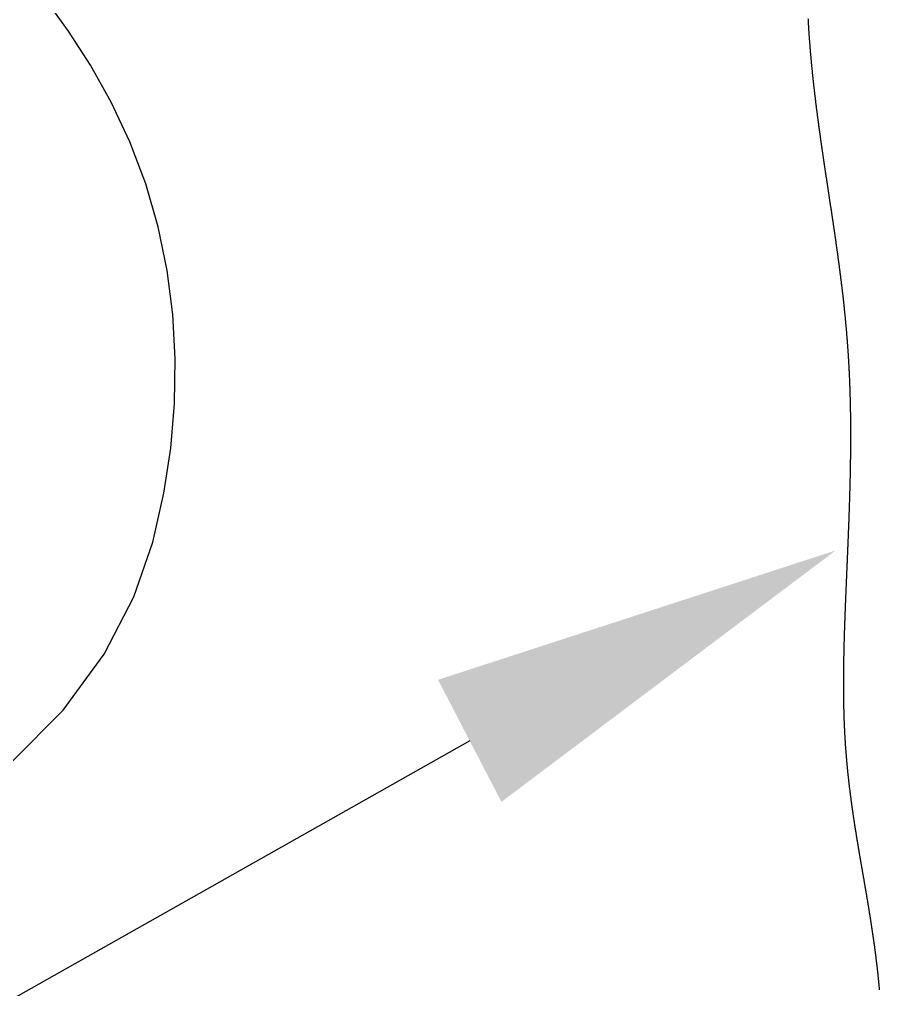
# Model space of a CAD drawing. Header units: millimetres. Extents: x -8855 to 105318, y -17958 to 67465.
# Drawn here: x 61506.6 to 61882, y 46804.7 to 47227.9 of the extents above; entities that cross this region are included whole.
import ezdxf

# ---------------------------------------------------------------- set-up
doc = ezdxf.new("R2010")
doc.units = ezdxf.units.MM
doc.header["$LTSCALE"] = 25
doc.layers.add('DIM', color=5, linetype='Continuous')
doc.layers.add('REN', color=3, linetype='Continuous')

msp = doc.modelspace()

# ---------------------------------------------------------------- linework, layer by layer
msp.add_lwpolyline([(61881.96676, 46804.52908), (61881.94288, 46804.79418), (61881.91884, 46805.05901), (61881.89465, 46805.32358), (61881.87029, 46805.58788), (61881.84579, 46805.85192), (61881.82112, 46806.11569), (61881.79631, 46806.37921), (61881.77133, 46806.64246), (61881.74621, 46806.90544), (61881.72093, 46807.16817), (61881.6955, 46807.43064), (61881.66991, 46807.69285), (61881.64418, 46807.9548), (61881.61829, 46808.21649), (61881.59225, 46808.47792), (61881.56606, 46808.7391), (61881.53972, 46809.00002), (61881.51323, 46809.26068), (61881.48659, 46809.5211), (61881.45981, 46809.78125), (61881.43287, 46810.04116), (61881.40579, 46810.30081), (61881.37856, 46810.5602), (61881.35118, 46810.81935), (61881.32366, 46811.07825), (61881.29599, 46811.3369), (61881.26818, 46811.5953), (61881.24023, 46811.85346), (61881.21213, 46812.11136), (61881.18389, 46812.36903), (61881.15551, 46812.62645), (61881.12699, 46812.88363), (61881.09833, 46813.14057), (61881.06953, 46813.39726), (61881.04059, 46813.65372), (61881.01151, 46813.90995), (61880.9823, 46814.16593), (61880.95295, 46814.42168), (61880.92347, 46814.6772), (61880.89385, 46814.93249), (61880.8641, 46815.18754), (61880.83422, 46815.44237), (61880.8042, 46815.69697), (61880.77406, 46815.95133), (61880.74378, 46816.20548), (61880.71338, 46816.4594), (61880.68285, 46816.71309), (61880.65219, 46816.96657), (61880.6214, 46817.21982), (61880.59049, 46817.47285), (61880.55945, 46817.72566), (61880.52829, 46817.97826), (61880.497, 46818.23064), (61880.46559, 46818.48281), (61880.43406, 46818.73476), (61880.40241, 46818.9865), (61880.37064, 46819.23803), (61880.33875, 46819.48935), (61880.30674, 46819.74046), (61880.27462, 46819.99136), (61880.24237, 46820.24206), (61880.21001, 46820.49255), (61880.17754, 46820.74284), (61880.14495, 46820.99293), (61880.11225, 46821.24281), (61880.07943, 46821.4925), (61880.04651, 46821.74199), (61880.01347, 46821.99128), (61879.98032, 46822.24037), (61879.94706, 46822.48927), (61879.91369, 46822.73798), (61879.88022, 46822.98649), (61879.84664, 46823.23482), (61879.81295, 46823.48295), (61879.77916, 46823.73089), (61879.74526, 46823.97865), (61879.71126, 46824.22622), (61879.67715, 46824.47361), (61879.64295, 46824.72081), (61879.60864, 46824.96784), (61879.57423, 46825.21468), (61879.53972, 46825.46134), (61879.50512, 46825.70782), (61879.47041, 46825.95412), (61879.43561, 46826.20025), (61879.40071, 46826.4462), (61879.36572, 46826.69198), (61879.33063, 46826.93759), (61879.29545, 46827.18303), (61879.26017, 46827.4283), (61879.2248, 46827.6734), (61879.18934, 46827.91833), (61879.15379, 46828.16309), (61879.11815, 46828.40769), (61879.08243, 46828.65213), (61879.04661, 46828.89641), (61879.0107, 46829.14052), (61878.97471, 46829.38447), (61878.93864, 46829.62827), (61878.90248, 46829.87191), (61878.86623, 46830.11539), (61878.8299, 46830.35872), (61878.79349, 46830.60189), (61878.757, 46830.84492), (61878.72043, 46831.08779), (61878.68377, 46831.33051), (61878.64704, 46831.57308), (61878.61023, 46831.81551), (61878.57334, 46832.05779), (61878.53638, 46832.29992), (61878.49934, 46832.54191), (61878.46222, 46832.78376), (61878.42503, 46833.02547), (61878.38777, 46833.26704), (61878.35043, 46833.50847), (61878.31302, 46833.74976), (61878.27554, 46833.99091), (61878.238, 46834.23194), (61878.20038, 46834.47282), (61878.16269, 46834.71358), (61878.12494, 46834.95421), (61878.08712, 46835.1947), (61878.04923, 46835.43507), (61878.01128, 46835.67531), (61877.97326, 46835.91542), (61877.93518, 46836.15541), (61877.89704, 46836.39527), (61877.85883, 46836.63502), (61877.82057, 46836.87464), (61877.78224, 46837.11414), (61877.74385, 46837.35352), (61877.70541, 46837.59279), (61877.66691, 46837.83194), (61877.62835, 46838.07097), (61877.58973, 46838.3099), (61877.55106, 46838.54871), (61877.51234, 46838.7874), (61877.47356, 46839.02599), (61877.43472, 46839.26447), (61877.39584, 46839.50285), (61877.3569, 46839.74111), (61877.31792, 46839.97928), (61877.27888, 46840.21734), (61877.2398, 46840.45529), (61877.20067, 46840.69315), (61877.16149, 46840.9309), (61877.12226, 46841.16856), (61877.08299, 46841.40612), (61877.04368, 46841.64358), (61877.00432, 46841.88095), (61876.96491, 46842.11823), (61876.92547, 46842.35541), (61876.88598, 46842.59251), (61876.84645, 46842.82951), (61876.80689, 46843.06642), (61876.76728, 46843.30325), (61876.72764, 46843.53999), (61876.68796, 46843.77665), (61876.64824, 46844.01322), (61876.60848, 46844.24971), (61876.5687, 46844.48612), (61876.52887, 46844.72245), (61876.48902, 46844.9587), (61876.44913, 46845.19487), (61876.40921, 46845.43097), (61876.36926, 46845.66699), (61876.32928, 46845.90294), (61876.28927, 46846.13882), (61876.24923, 46846.37462), (61876.20917, 46846.61036), (61876.16907, 46846.84603), (61876.12896, 46847.08163), (61876.08881, 46847.31716), (61876.04865, 46847.55263), (61876.00846, 46847.78804), (61875.96824, 46848.02338), (61875.92801, 46848.25867), (61875.88775, 46848.49389), (61875.84748, 46848.72905), (61875.80718, 46848.96416), (61875.76687, 46849.19921), (61875.72654, 46849.43421), (61875.68619, 46849.66915), (61875.64582, 46849.90404), (61875.60544, 46850.13888), (61875.56505, 46850.37367), (61875.52464, 46850.60841), (61875.48422, 46850.84311), (61875.44379, 46851.07776), (61875.40335, 46851.31236), (61875.3629, 46851.54692), (61875.32243, 46851.78144), (61875.28196, 46852.01591), (61875.24148, 46852.25035), (61875.201, 46852.48475), (61875.1605, 46852.71911), (61875.12001, 46852.95343), (61875.0795, 46853.18772), (61875.039, 46853.42198), (61874.99849, 46853.65621), (61874.95798, 46853.8904), (61874.91747, 46854.12456), (61874.87695, 46854.3587), (61874.83644, 46854.5928), (61874.79593, 46854.82689), (61874.75542, 46855.06094), (61874.71492, 46855.29498), (61874.67441, 46855.52899), (61874.63392, 46855.76298), (61874.59342, 46855.99695), (61874.55294, 46856.2309), (61874.51246, 46856.46483), (61874.47199, 46856.69875), (61874.43152, 46856.93266), (61874.39107, 46857.16655), (61874.35063, 46857.40042), (61874.31019, 46857.63429), (61874.26977, 46857.86815), (61874.22936, 46858.102), (61874.18897, 46858.33584), (61874.14859, 46858.56967), (61874.10823, 46858.8035), (61874.06788, 46859.03733), (61874.02754, 46859.27115), (61873.98723, 46859.50498), (61873.94693, 46859.7388), (61873.90666, 46859.97263), (61873.8664, 46860.20645), (61873.82616, 46860.44029), (61873.78595, 46860.67412), (61873.74576, 46860.90797), (61873.70559, 46861.14182), (61873.66545, 46861.37568), (61873.62533, 46861.60955), (61873.58523, 46861.84343), (61873.54517, 46862.07733), (61873.50513, 46862.31123), (61873.46512, 46862.54516), (61873.42513, 46862.7791), (61873.38518, 46863.01306), (61873.34526, 46863.24703), (61873.30537, 46863.48103), (61873.26551, 46863.71505), (61873.22569, 46863.94909), (61873.1859, 46864.18316), (61873.14614, 46864.41725), (61873.10642, 46864.65136), (61873.06674, 46864.88551), (61873.02709, 46865.11968), (61872.98749, 46865.35389), (61872.94792, 46865.58812), (61872.90839, 46865.82239), (61872.8689, 46866.05669), (61872.82945, 46866.29103), (61872.79005, 46866.5254), (61872.75068, 46866.75981), (61872.71137, 46866.99426), (61872.67209, 46867.22875), (61872.63287, 46867.46329), (61872.59368, 46867.69786), (61872.55455, 46867.93248), (61872.51546, 46868.16714), (61872.47642, 46868.40185), (61872.43744, 46868.63661), (61872.3985, 46868.87142), (61872.35961, 46869.10628), (61872.32078, 46869.34118), (61872.28199, 46869.57615), (61872.24327, 46869.81116), (61872.20459, 46870.04623), (61872.16597, 46870.28136), (61872.12741, 46870.51654), (61872.08891, 46870.75179), (61872.05046, 46870.98709), (61872.01207, 46871.22246), (61871.97374, 46871.45788), (61871.93547, 46871.69338), (61871.89726, 46871.92893), (61871.85912, 46872.16456), (61871.82103, 46872.40025), (61871.78301, 46872.63601), (61871.74506, 46872.87184), (61871.70717, 46873.10774), (61871.66934, 46873.34371), (61871.63159, 46873.57976), (61871.5939, 46873.81589), (61871.55627, 46874.05209), (61871.51872, 46874.28836), (61871.48124, 46874.52472), (61871.44383, 46874.76116), (61871.40649, 46874.99768), (61871.36922, 46875.23428), (61871.33203, 46875.47096), (61871.29491, 46875.70773), (61871.25786, 46875.94459), (61871.22089, 46876.18153), (61871.184, 46876.41857), (61871.14719, 46876.65569), (61871.11045, 46876.89291), (61871.07379, 46877.13022), (61871.03722, 46877.36762), (61871.00072, 46877.60511), (61870.9643, 46877.84271), (61870.92797, 46878.0804), (61870.89172, 46878.31819), (61870.85556, 46878.55608), (61870.81948, 46878.79407), (61870.78348, 46879.03216), (61870.74757, 46879.27036), (61870.71175, 46879.50867), (61870.67602, 46879.74708), (61870.64037, 46879.98559), (61870.60482, 46880.22422), (61870.56935, 46880.46296), (61870.53398, 46880.70181), (61870.4987, 46880.94077), (61870.46351, 46881.17984), (61870.42842, 46881.41903), (61870.39342, 46881.65834), (61870.35852, 46881.89776), (61870.32371, 46882.13731), (61870.289, 46882.37697), (61870.25439, 46882.61675), (61870.21988, 46882.85666), (61870.18546, 46883.09669), (61870.15115, 46883.33685), (61870.11694, 46883.57713), (61870.08283, 46883.81754), (61870.04882, 46884.05808), (61870.01492, 46884.29875), (61869.98112, 46884.53955), (61869.94743, 46884.78049), (61869.91384, 46885.02156), (61869.88036, 46885.26276), (61869.84699, 46885.5041), (61869.81372, 46885.74558), (61869.78057, 46885.98719), (61869.74753, 46886.22895), (61869.71459, 46886.47085), (61869.68177, 46886.71289), (61869.64906, 46886.95507), (61869.61647, 46887.1974), (61869.58399, 46887.43988), (61869.55162, 46887.6825), (61869.51937, 46887.92527), (61869.48724, 46888.1682), (61869.45523, 46888.41127), (61869.42333, 46888.6545), (61869.39155, 46888.89788), (61869.3599, 46889.14142), (61869.32836, 46889.38511), (61869.29695, 46889.62896), (61869.26565, 46889.87297), (61869.23449, 46890.11714), (61869.20344, 46890.36147), (61869.17252, 46890.60596), (61869.14173, 46890.85062), (61869.11106, 46891.09544), (61869.08052, 46891.34043), (61869.05011, 46891.58559), (61869.01983, 46891.83091), (61868.98968, 46892.07641), (61868.95966, 46892.32208), (61868.92977, 46892.56792), (61868.90001, 46892.81393), (61868.87039, 46893.06012), (61868.8409, 46893.30649), (61868.81154, 46893.55303), (61868.78232, 46893.79975), (61868.75324, 46894.04665), (61868.72429, 46894.29374), (61868.69548, 46894.541), (61868.66682, 46894.78845), (61868.63829, 46895.03609), (61868.6099, 46895.28391), (61868.58165, 46895.53192), (61868.55355, 46895.78012), (61868.52559, 46896.02851), (61868.49777, 46896.27709), (61868.47009, 46896.52586), (61868.44257, 46896.77483), (61868.41519, 46897.02399), (61868.38795, 46897.27335), (61868.36087, 46897.52291), (61868.33393, 46897.77266), (61868.30714, 46898.02262), (61868.2805, 46898.27277), (61868.25402, 46898.52313), (61868.22768, 46898.7737), (61868.2015, 46899.02446), (61868.17548, 46899.27544), (61868.1496, 46899.52662), (61868.12389, 46899.77801), (61868.09832, 46900.02962), (61868.07292, 46900.28143), (61868.04767, 46900.53345), (61868.02259, 46900.78569), (61867.99766, 46901.03815), (61867.97289, 46901.29082), (61867.94828, 46901.54371), (61867.92384, 46901.79682), (61867.89956, 46902.05015), (61867.87544, 46902.30369), (61867.85148, 46902.55747), (61867.82769, 46902.81146), (61867.80407, 46903.06568), (61867.78061, 46903.32013), (61867.75732, 46903.5748), (61867.7342, 46903.82971), (61867.71124, 46904.08484), (61867.68846, 46904.3402), (61867.66585, 46904.59579), (61867.6434, 46904.85162), (61867.62113, 46905.10768), (61867.59903, 46905.36397), (61867.5771, 46905.6205), (61867.55534, 46905.87727), (61867.53376, 46906.13427), (61867.51235, 46906.39151), (61867.49111, 46906.64899), (61867.47005, 46906.90671), (61867.44916, 46907.16467), (61867.42846, 46907.42287), (61867.40792, 46907.68132), (61867.38756, 46907.94), (61867.36739, 46908.19894), (61867.34738, 46908.45812), (61867.32756, 46908.71754), (61867.30792, 46908.97721), (61867.28845, 46909.23713), (61867.26917, 46909.4973), (61867.25006, 46909.75772), (61867.23114, 46910.01839), (61867.2124, 46910.27932), (61867.19384, 46910.54049), (61867.17547, 46910.80192), (61867.15727, 46911.06361), (61867.13926, 46911.32554), (61867.12144, 46911.58774), (61867.1038, 46911.85019), (61867.08634, 46912.11291), (61867.06907, 46912.37588), (61867.05199, 46912.63911), (61867.03509, 46912.9026), (61867.01838, 46913.16635), (61867.00186, 46913.43037), (61866.98553, 46913.69465), (61866.96939, 46913.9592), (61866.95343, 46914.22401), (61866.93767, 46914.48909), (61866.92209, 46914.75443), (61866.90671, 46915.02005), (61866.89152, 46915.28593), (61866.87652, 46915.55209), (61866.86171, 46915.81851), (61866.8471, 46916.08521), (61866.83268, 46916.35218), (61866.81846, 46916.61942), (61866.80442, 46916.88694), (61866.79059, 46917.15474), (61866.77695, 46917.42281), (61866.76351, 46917.69116), (61866.75026, 46917.95979), (61866.73721, 46918.22869), (61866.72436, 46918.49788), (61866.71171, 46918.76735), (61866.69925, 46919.0371), (61866.687, 46919.30713), (61866.67494, 46919.57745), (61866.66308, 46919.84805), (61866.65142, 46920.11894), (61866.63997, 46920.39011), (61866.62871, 46920.66156), (61866.61765, 46920.9333), (61866.6068, 46921.20533), (61866.59614, 46921.47764), (61866.58568, 46921.75024), (61866.57542, 46922.02313), (61866.56535, 46922.29629), (61866.55549, 46922.56975), (61866.54582, 46922.84348), (61866.53635, 46923.11751), (61866.52707, 46923.39181), (61866.51799, 46923.6664), (61866.5091, 46923.94127), (61866.5004, 46924.21643), (61866.4919, 46924.49186), (61866.48359, 46924.76758), (61866.47547, 46925.04358), (61866.46754, 46925.31986), (61866.45981, 46925.59642), (61866.45226, 46925.87326), (61866.4449, 46926.15038), (61866.43773, 46926.42778), (61866.43075, 46926.70546), (61866.42395, 46926.98342), (61866.41734, 46927.26165), (61866.41092, 46927.54017), (61866.40468, 46927.81896), (61866.39863, 46928.09803), (61866.39276, 46928.37737), (61866.38707, 46928.65699), (61866.38157, 46928.93689), (61866.37624, 46929.21706), (61866.3711, 46929.4975), (61866.36614, 46929.77822), (61866.36136, 46930.05922), (61866.35676, 46930.34049), (61866.35233, 46930.62203), (61866.34809, 46930.90384), (61866.34402, 46931.18593), (61866.34013, 46931.46829), (61866.33641, 46931.75092), (61866.33287, 46932.03382), (61866.3295, 46932.31699), (61866.32631, 46932.60043), (61866.32329, 46932.88415), (61866.32045, 46933.16813), (61866.31777, 46933.45238), (61866.31527, 46933.7369), (61866.31293, 46934.02169), (61866.31077, 46934.30675), (61866.30878, 46934.59208), (61866.30695, 46934.87767), (61866.3053, 46935.16353), (61866.30381, 46935.44965), (61866.30249, 46935.73605), (61866.30133, 46936.0227), (61866.30034, 46936.30963), (61866.29951, 46936.59681), (61866.29885, 46936.88427), (61866.29835, 46937.17198), (61866.29801, 46937.45996), (61866.29784, 46937.7482), (61866.29783, 46938.03671), (61866.29797, 46938.32547), (61866.29828, 46938.6145), (61866.29875, 46938.90379), (61866.29937, 46939.19334), (61866.30015, 46939.48315), (61866.30109, 46939.77322), (61866.30218, 46940.06354), (61866.30343, 46940.35412), (61866.30483, 46940.64496), (61866.30638, 46940.93606), (61866.30809, 46941.22741), (61866.30994, 46941.51902), (61866.31195, 46941.81088), (61866.3141, 46942.10299), (61866.3164, 46942.39536), (61866.31885, 46942.68798), (61866.32144, 46942.98085), (61866.32418, 46943.27397), (61866.32707, 46943.56733), (61866.33009, 46943.86095), (61866.33326, 46944.15482), (61866.33657, 46944.44893), (61866.34002, 46944.74329), (61866.34361, 46945.0379), (61866.34734, 46945.33275), (61866.3512, 46945.62784), (61866.3552, 46945.92318), (61866.35934, 46946.21876), (61866.36361, 46946.51459), (61866.36802, 46946.81065), (61866.37256, 46947.10696), (61866.37723, 46947.40351), (61866.38203, 46947.70029), (61866.38696, 46947.99732), (61866.39202, 46948.29458), (61866.3972, 46948.59208), (61866.40252, 46948.88981), (61866.40796, 46949.18778), (61866.41352, 46949.48599), (61866.41921, 46949.78443), (61866.42502, 46950.0831), (61866.43096, 46950.38201), (61866.43701, 46950.68115), (61866.44319, 46950.98052), (61866.44948, 46951.28012), (61866.4559, 46951.57995), (61866.46243, 46951.88001), (61866.46908, 46952.1803), (61866.47584, 46952.48081), (61866.48272, 46952.78155), (61866.48971, 46953.08252), (61866.49681, 46953.38372), (61866.50403, 46953.68513), (61866.51136, 46953.98678), (61866.51879, 46954.28864), (61866.52634, 46954.59073), (61866.53399, 46954.89304), (61866.54175, 46955.19557), (61866.54962, 46955.49832), (61866.55759, 46955.80129), (61866.56567, 46956.10448), (61866.57385, 46956.40789), (61866.58213, 46956.71151), (61866.59051, 46957.01535), (61866.59899, 46957.31941), (61866.60758, 46957.62368), (61866.61626, 46957.92817), (61866.62504, 46958.23287), (61866.63391, 46958.53778), (61866.64288, 46958.8429), (61866.65195, 46959.14824), (61866.66111, 46959.45379), (61866.67036, 46959.75955), (61866.6797, 46960.06551), (61866.68914, 46960.37169), (61866.69866, 46960.67807), (61866.70827, 46960.98466), (61866.71798, 46961.29146), (61866.72776, 46961.59846), (61866.73764, 46961.90567), (61866.7476, 46962.21308), (61866.75764, 46962.52069), (61866.76777, 46962.82851), (61866.77798, 46963.13653), (61866.78827, 46963.44475), (61866.79864, 46963.75317), (61866.80909, 46964.06179), (61866.81962, 46964.37061), (61866.83023, 46964.67963), (61866.84092, 46964.98884), (61866.85168, 46965.29826), (61866.86251, 46965.60786), (61866.87342, 46965.91767), (61866.8844, 46966.22767), (61866.89545, 46966.53786), (61866.90658, 46966.84824), (61866.91777, 46967.15882), (61866.92903, 46967.46959), (61866.94036, 46967.78055), (61866.95176, 46968.0917), (61866.96323, 46968.40304), (61866.97475, 46968.71457), (61866.98635, 46969.02629), (61866.99801, 46969.33819), (61867.00973, 46969.65028), (61867.02151, 46969.96256), (61867.03335, 46970.27502), (61867.04525, 46970.58767), (61867.05721, 46970.9005), (61867.06923, 46971.21351), (61867.0813, 46971.5267), (61867.09343, 46971.84008), (61867.10561, 46972.15364), (61867.11785, 46972.46737), (61867.13014, 46972.78129), (61867.14249, 46973.09538), (61867.15488, 46973.40966), (61867.16733, 46973.72411), (61867.17982, 46974.03873), (61867.19236, 46974.35353), (61867.20495, 46974.66851), (61867.21758, 46974.98366), (61867.23027, 46975.29898), (61867.24299, 46975.61448), (61867.25576, 46975.93015), (61867.26857, 46976.24599), (61867.28142, 46976.562), (61867.29431, 46976.87818), (61867.30725, 46977.19452), (61867.32022, 46977.51104), (61867.33323, 46977.82773), (61867.34627, 46978.14458), (61867.35935, 46978.46159), (61867.37247, 46978.77878), (61867.38562, 46979.09612), (61867.3988, 46979.41363), (61867.41202, 46979.73131), (61867.42526, 46980.04914), (61867.43854, 46980.36714), (61867.45184, 46980.6853), (61867.46518, 46981.00362), (61867.47854, 46981.3221), (61867.49193, 46981.64073), (61867.50534, 46981.95953), (61867.51878, 46982.27848), (61867.53224, 46982.59759), (61867.54572, 46982.91686), (61867.55922, 46983.23628), (61867.57275, 46983.55585), (61867.58629, 46983.87558), (61867.59986, 46984.19546), (61867.61344, 46984.51549), (61867.62704, 46984.83568), (61867.64065, 46985.15601), (61867.65428, 46985.47649), (61867.66792, 46985.79713), (61867.68158, 46986.11791), (61867.69525, 46986.43884), (61867.70893, 46986.75992), (61867.72262, 46987.08114), (61867.73631, 46987.40251), (61867.75002, 46987.72402), (61867.76374, 46988.04568), (61867.77746, 46988.36748), (61867.79118, 46988.68943), (61867.80491, 46989.01151), (61867.81865, 46989.33374), (61867.83238, 46989.65611), (61867.84612, 46989.97861), (61867.85986, 46990.30126), (61867.8736, 46990.62404), (61867.88734, 46990.94696), (61867.90107, 46991.27002), (61867.91481, 46991.59322), (61867.92853, 46991.91655), (61867.94226, 46992.24001), (61867.95598, 46992.56361), (61867.96969, 46992.88734), (61867.98339, 46993.2112), (61867.99708, 46993.5352), (61868.01077, 46993.85932), (61868.02444, 46994.18358), (61868.0381, 46994.50796), (61868.05175, 46994.83248), (61868.06539, 46995.15712), (61868.07901, 46995.48189), (61868.09261, 46995.80678), (61868.1062, 46996.13181), (61868.11977, 46996.45695), (61868.13333, 46996.78222), (61868.14686, 46997.10762), (61868.16038, 46997.43313), (61868.17387, 46997.75877), (61868.18734, 46998.08453), (61868.20079, 46998.41041), (61868.21421, 46998.73642), (61868.22761, 46999.06254), (61868.24098, 46999.38877), (61868.25433, 46999.71513), (61868.26765, 47000.0416), (61868.28094, 47000.36819), (61868.2942, 47000.6949), (61868.30743, 47001.02172), (61868.32062, 47001.34865), (61868.33379, 47001.6757), (61868.34692, 47002.00286), (61868.36002, 47002.33013), (61868.37308, 47002.65751), (61868.3861, 47002.98501), (61868.39909, 47003.31261), (61868.41204, 47003.64032), (61868.42495, 47003.96814), (61868.43782, 47004.29607), (61868.45065, 47004.6241), (61868.46344, 47004.95224), (61868.47619, 47005.28049), (61868.48889, 47005.60883), (61868.50154, 47005.93729), (61868.51415, 47006.26584), (61868.52672, 47006.5945), (61868.53923, 47006.92326), (61868.5517, 47007.25212), (61868.56411, 47007.58109), (61868.57648, 47007.91015), (61868.5888, 47008.23931), (61868.60106, 47008.56856), (61868.61327, 47008.89792), (61868.62542, 47009.22737), (61868.63752, 47009.55691), (61868.64957, 47009.88656), (61868.66155, 47010.21629), (61868.67348, 47010.54612), (61868.68535, 47010.87604), (61868.69716, 47011.20606), (61868.7089, 47011.53616), (61868.72059, 47011.86636), (61868.73221, 47012.19664), (61868.74377, 47012.52702), (61868.75527, 47012.85748), (61868.76669, 47013.18803), (61868.77806, 47013.51867), (61868.78935, 47013.84939), (61868.80057, 47014.1802), (61868.81173, 47014.5111), (61868.82282, 47014.84208), (61868.83383, 47015.17314), (61868.84477, 47015.50428), (61868.85564, 47015.83551), (61868.86643, 47016.16682), (61868.87715, 47016.4982), (61868.88779, 47016.82967), (61868.89836, 47017.16122), (61868.90884, 47017.49284), (61868.91925, 47017.82454), (61868.92958, 47018.15632), (61868.93983, 47018.48817), (61868.94999, 47018.8201), (61868.96007, 47019.1521), (61868.97007, 47019.48418), (61868.97999, 47019.81633), (61868.98981, 47020.14855), (61868.99955, 47020.48085), (61869.00921, 47020.81321), (61869.01877, 47021.14565), (61869.02825, 47021.47815), (61869.03763, 47021.81073), (61869.04693, 47022.14337), (61869.05613, 47022.47607), (61869.06524, 47022.80885), (61869.07425, 47023.14169), (61869.08317, 47023.47459), (61869.09199, 47023.80756), (61869.10072, 47024.1406), (61869.10935, 47024.47369), (61869.11787, 47024.80685), (61869.1263, 47025.14007), (61869.13463, 47025.47335), (61869.14286, 47025.80669), (61869.15098, 47026.14008), (61869.159, 47026.47354), (61869.16691, 47026.80705), (61869.17472, 47027.14063), (61869.18242, 47027.47425), (61869.19002, 47027.80793), (61869.1975, 47028.14167), (61869.20488, 47028.47546), (61869.21215, 47028.80931), (61869.2193, 47029.1432), (61869.22635, 47029.47715), (61869.23328, 47029.81115), (61869.24009, 47030.1452), (61869.24679, 47030.4793), (61869.25337, 47030.81345), (61869.25984, 47031.14765), (61869.26619, 47031.48189), (61869.27242, 47031.81618), (61869.27853, 47032.15052), (61869.28452, 47032.4849), (61869.29039, 47032.81933), (61869.29613, 47033.1538), (61869.30176, 47033.48831), (61869.30725, 47033.82286), (61869.31262, 47034.15746), (61869.31787, 47034.4921), (61869.32299, 47034.82677), (61869.32797, 47035.16149), (61869.33283, 47035.49625), (61869.33756, 47035.83104), (61869.34216, 47036.16587), (61869.34663, 47036.50073), (61869.35096, 47036.83564), (61869.35516, 47037.17057), (61869.35922, 47037.50554), (61869.36315, 47037.84055), (61869.36694, 47038.17559), (61869.37059, 47038.51066), (61869.3741, 47038.84576), (61869.37748, 47039.18089), (61869.38071, 47039.51605), (61869.3838, 47039.85124), (61869.38675, 47040.18646), (61869.38955, 47040.5217), (61869.39221, 47040.85697), (61869.39473, 47041.19227), (61869.3971, 47041.5276), (61869.39932, 47041.86295), (61869.40139, 47042.19832), (61869.40331, 47042.53371), (61869.40509, 47042.86913), (61869.40671, 47043.20457), (61869.40818, 47043.54003), (61869.4095, 47043.87551), (61869.41066, 47044.21101), (61869.41167, 47044.54653), (61869.41252, 47044.88207), (61869.41321, 47045.21763), (61869.41375, 47045.5532), (61869.41413, 47045.88879), (61869.41434, 47046.22439), (61869.4144, 47046.56001), (61869.4143, 47046.89564), (61869.41403, 47047.23128), (61869.4136, 47047.56693), (61869.41301, 47047.9026), (61869.41225, 47048.23828), (61869.41132, 47048.57397), (61869.41023, 47048.90966), (61869.40896, 47049.24537), (61869.40753, 47049.58108), (61869.40593, 47049.9168), (61869.40416, 47050.25253), (61869.40221, 47050.58826), (61869.40009, 47050.924), (61869.3978, 47051.25974), (61869.39534, 47051.59549), (61869.39269, 47051.93124), (61869.38987, 47052.26698), (61869.38688, 47052.60274), (61869.3837, 47052.93849), (61869.38034, 47053.27424), (61869.37681, 47053.60999), (61869.37309, 47053.94574), (61869.36919, 47054.28148), (61869.3651, 47054.61722), (61869.36084, 47054.95296), (61869.35638, 47055.2887), (61869.35174, 47055.62443), (61869.34691, 47055.96015), (61869.3419, 47056.29586), (61869.33669, 47056.63157), (61869.3313, 47056.96727), (61869.32571, 47057.30296), (61869.31993, 47057.63864), (61869.31396, 47057.97431), (61869.3078, 47058.30997), (61869.30144, 47058.64562), (61869.29488, 47058.98125), (61869.28813, 47059.31687), (61869.28118, 47059.65248), (61869.27403, 47059.98807), (61869.26668, 47060.32365), (61869.25913, 47060.65921), (61869.25138, 47060.99475), (61869.24343, 47061.33028), (61869.23528, 47061.66579), (61869.22692, 47062.00127), (61869.21836, 47062.33674), (61869.20959, 47062.67219), (61869.20061, 47063.00762), (61869.19143, 47063.34303), (61869.18204, 47063.67841), (61869.17245, 47064.01377), (61869.16265, 47064.34911), (61869.15263, 47064.68443), (61869.14241, 47065.01972), (61869.13198, 47065.35498), (61869.12133, 47065.69022), (61869.11048, 47066.02544), (61869.09941, 47066.36063), (61869.08813, 47066.69579), (61869.07664, 47067.03093), (61869.06493, 47067.36603), (61869.05301, 47067.70111), (61869.04088, 47068.03616), (61869.02853, 47068.37118), (61869.01596, 47068.70617), (61869.00318, 47069.04113), (61868.99018, 47069.37606), (61868.97696, 47069.71096), (61868.96352, 47070.04582), (61868.94987, 47070.38065), (61868.93599, 47070.71545), (61868.9219, 47071.05021), (61868.90758, 47071.38494), (61868.89304, 47071.71964), (61868.87828, 47072.0543), (61868.8633, 47072.38892), (61868.8481, 47072.72351), (61868.83267, 47073.05806), (61868.81702, 47073.39257), (61868.80114, 47073.72704), (61868.78504, 47074.06148), (61868.76871, 47074.39588), (61868.75216, 47074.73023), (61868.73537, 47075.06455), (61868.71836, 47075.39882), (61868.70113, 47075.73306), (61868.68366, 47076.06725), (61868.66596, 47076.4014), (61868.64804, 47076.7355), (61868.62988, 47077.06957), (61868.61149, 47077.40359), (61868.59287, 47077.73756), (61868.57402, 47078.07149), (61868.55494, 47078.40537), (61868.53562, 47078.73921), (61868.51607, 47079.073), (61868.49628, 47079.40674), (61868.47626, 47079.74044), (61868.456, 47080.07408), (61868.43551, 47080.40768), (61868.41477, 47080.74123), (61868.39381, 47081.07473), (61868.3726, 47081.40818), (61868.35115, 47081.74157), (61868.32947, 47082.07492), (61868.30755, 47082.40821), (61868.28539, 47082.74146), (61868.26299, 47083.07465), (61868.24035, 47083.40779), (61868.21747, 47083.74087), (61868.19435, 47084.0739), (61868.171, 47084.40688), (61868.14741, 47084.73981), (61868.12358, 47085.07269), (61868.09952, 47085.40551), (61868.07522, 47085.73828), (61868.05068, 47086.071), (61868.02592, 47086.40367), (61868.00091, 47086.73629), (61867.97568, 47087.06885), (61867.95022, 47087.40137), (61867.92453, 47087.73383), (61867.8986, 47088.06624), (61867.87245, 47088.39861), (61867.84607, 47088.73092), (61867.81947, 47089.06318), (61867.79264, 47089.3954), (61867.76558, 47089.72756), (61867.7383, 47090.05968), (61867.7108, 47090.39174), (61867.68307, 47090.72376), (61867.65513, 47091.05573), (61867.62696, 47091.38765), (61867.59857, 47091.71953), (61867.56997, 47092.05135), (61867.54115, 47092.38313), (61867.51211, 47092.71487), (61867.48285, 47093.04655), (61867.45338, 47093.37819), (61867.42369, 47093.70978), (61867.3938, 47094.04133), (61867.36368, 47094.37283), (61867.33336, 47094.70428), (61867.30283, 47095.03569), (61867.27209, 47095.36705), (61867.24113, 47095.69837), (61867.20997, 47096.02964), (61867.17861, 47096.36087), (61867.14703, 47096.69206), (61867.11526, 47097.0232), (61867.08327, 47097.35429), (61867.05109, 47097.68535), (61867.0187, 47098.01635), (61866.9861, 47098.34732), (61866.95331, 47098.67825), (61866.92032, 47099.00913), (61866.88713, 47099.33996), (61866.85374, 47099.67076), (61866.82015, 47100.00152), (61866.78637, 47100.33223), (61866.75239, 47100.6629), (61866.71821, 47100.99353), (61866.68385, 47101.32412), (61866.64928, 47101.65467), (61866.61453, 47101.98518), (61866.57959, 47102.31564), (61866.54445, 47102.64607), (61866.50913, 47102.97646), (61866.47362, 47103.30681), (61866.43792, 47103.63712), (61866.40203, 47103.96739), (61866.36596, 47104.29762), (61866.3297, 47104.62781), (61866.29326, 47104.95797), (61866.25664, 47105.28809), (61866.21984, 47105.61817), (61866.18286, 47105.94821), (61866.14569, 47106.27822), (61866.10836, 47106.60819), (61866.07084, 47106.93813), (61866.03315, 47107.26803), (61865.99529, 47107.59789), (61865.95725, 47107.92773), (61865.91905, 47108.25752), (61865.88067, 47108.58729), (61865.84212, 47108.91702), (61865.80341, 47109.24672), (61865.76453, 47109.57639), (61865.72548, 47109.90602), (61865.68628, 47110.23563), (61865.6469, 47110.5652), (61865.60737, 47110.89474), (61865.56768, 47111.22425), (61865.52783, 47111.55374), (61865.48782, 47111.88319), (61865.44765, 47112.21262), (61865.40733, 47112.54201), (61865.36686, 47112.87138), (61865.32624, 47113.20072), (61865.28546, 47113.53004), (61865.24453, 47113.85933), (61865.20345, 47114.18859), (61865.16223, 47114.51783), (61865.12086, 47114.84704), (61865.07935, 47115.17622), (61865.03769, 47115.50539), (61864.99589, 47115.83452), (61864.95394, 47116.16364), (61864.91186, 47116.49273), (61864.86964, 47116.8218), (61864.82728, 47117.15084), (61864.78479, 47117.47987), (61864.74216, 47117.80887), (61864.69939, 47118.13786), (61864.6565, 47118.46682), (61864.61347, 47118.79576), (61864.57031, 47119.12468), (61864.52703, 47119.45358), (61864.48361, 47119.78247), (61864.44007, 47120.11133), (61864.39641, 47120.44018), (61864.35262, 47120.76901), (61864.30871, 47121.09782), (61864.26468, 47121.42662), (61864.22053, 47121.7554), (61864.17626, 47122.08417), (61864.13187, 47122.41292), (61864.08736, 47122.74165), (61864.04274, 47123.07037), (61863.99801, 47123.39908), (61863.95317, 47123.72777), (61863.90821, 47124.05645), (61863.86314, 47124.38511), (61863.81797, 47124.71377), (61863.77268, 47125.04241), (61863.7273, 47125.37104), (61863.6818, 47125.69966), (61863.6362, 47126.02827), (61863.5905, 47126.35687), (61863.5447, 47126.68546), (61863.4988, 47127.01404), (61863.4528, 47127.34261), (61863.4067, 47127.67117), (61863.36051, 47127.99972), (61863.31422, 47128.32827), (61863.26784, 47128.65681), (61863.22137, 47128.98534), (61863.1748, 47129.31387), (61863.12814, 47129.64239), (61863.0814, 47129.97091), (61863.03457, 47130.29942), (61862.98765, 47130.62792), (61862.94065, 47130.95642), (61862.89356, 47131.28492), (61862.84639, 47131.61342), (61862.79914, 47131.94191), (61862.75181, 47132.2704), (61862.7044, 47132.59889), (61862.65692, 47132.92737), (61862.60936, 47133.25586), (61862.56172, 47133.58434), (61862.51401, 47133.91282), (61862.46622, 47134.24131), (61862.41837, 47134.56979), (61862.37045, 47134.89828), (61862.32245, 47135.22677), (61862.27439, 47135.55525), (61862.22627, 47135.88375), (61862.17807, 47136.21224), (61862.12982, 47136.54074), (61862.0815, 47136.86924), (61862.03312, 47137.19774), (61861.98468, 47137.52625), (61861.93619, 47137.85477), (61861.88763, 47138.18329), (61861.83902, 47138.51181), (61861.79036, 47138.84034), (61861.74164, 47139.16888), (61861.69286, 47139.49743), (61861.64404, 47139.82598), (61861.59517, 47140.15454), (61861.54625, 47140.48311), (61861.49728, 47140.81169), (61861.44826, 47141.14028), (61861.39921, 47141.46887), (61861.3501, 47141.79748), (61861.30096, 47142.1261), (61861.25177, 47142.45472), (61861.20254, 47142.78336), (61861.15328, 47143.11202), (61861.10397, 47143.44068), (61861.05464, 47143.76936), (61861.00526, 47144.09805), (61860.95585, 47144.42675), (61860.90642, 47144.75547), (61860.85694, 47145.0842), (61860.80744, 47145.41294), (61860.75791, 47145.74171), (61860.70836, 47146.07048), (61860.65878, 47146.39928), (61860.60917, 47146.72809), (61860.55954, 47147.05691), (61860.50988, 47147.38576), (61860.46021, 47147.71462), (61860.41051, 47148.0435), (61860.3608, 47148.3724), (61860.31107, 47148.70132), (61860.26132, 47149.03025), (61860.21156, 47149.35921), (61860.16179, 47149.68819), (61860.112, 47150.01719), (61860.0622, 47150.34621), (61860.01239, 47150.67525), (61859.96258, 47151.00432), (61859.91275, 47151.3334), (61859.86292, 47151.66251), (61859.81309, 47151.99165), (61859.76325, 47152.3208), (61859.71341, 47152.64998), (61859.66357, 47152.97919), (61859.61372, 47153.30842), (61859.56388, 47153.63768), (61859.51405, 47153.96696), (61859.46421, 47154.29627), (61859.41438, 47154.62561), (61859.36456, 47154.95497), (61859.31475, 47155.28436), (61859.26494, 47155.61378), (61859.21515, 47155.94323), (61859.16536, 47156.27271), (61859.11559, 47156.60221), (61859.06583, 47156.93175), (61859.01609, 47157.26132), (61858.96637, 47157.59092), (61858.91666, 47157.92055), (61858.86697, 47158.25021), (61858.8173, 47158.5799), (61858.76765, 47158.90962), (61858.71803, 47159.23938), (61858.66843, 47159.56917), (61858.61885, 47159.899), (61858.5693, 47160.22886), (61858.51978, 47160.55875), (61858.47029, 47160.88868), (61858.42082, 47161.21865), (61858.37139, 47161.54865), (61858.322, 47161.87868), (61858.27263, 47162.20876), (61858.2233, 47162.53887), (61858.17401, 47162.86902), (61858.12476, 47163.1992), (61858.07554, 47163.52943), (61858.02636, 47163.85969), (61857.97723, 47164.19), (61857.92814, 47164.52034), (61857.87909, 47164.85072), (61857.83009, 47165.18115), (61857.78113, 47165.51161), (61857.73223, 47165.84212), (61857.68337, 47166.17267), (61857.63456, 47166.50326), (61857.5858, 47166.8339), (61857.5371, 47167.16457), (61857.48844, 47167.4953), (61857.43985, 47167.82606), (61857.39131, 47168.15687), (61857.34283, 47168.48773), (61857.29441, 47168.81863), (61857.24605, 47169.14957), (61857.19774, 47169.48056), (61857.14951, 47169.8116), (61857.10133, 47170.14269), (61857.05323, 47170.47382), (61857.00518, 47170.80501), (61856.95721, 47171.13624), (61856.9093, 47171.46752), (61856.86147, 47171.79884), (61856.81371, 47172.13022), (61856.76601, 47172.46165), (61856.7184, 47172.79313), (61856.67086, 47173.12466), (61856.62339, 47173.45624), (61856.576, 47173.78788), (61856.5287, 47174.11956), (61856.48147, 47174.4513), (61856.43432, 47174.78309), (61856.38726, 47175.11494), (61856.34028, 47175.44684), (61856.29338, 47175.77879), (61856.24658, 47176.1108), (61856.19986, 47176.44286), (61856.15323, 47176.77498), (61856.10669, 47177.10716), (61856.06024, 47177.43939), (61856.01388, 47177.77168), (61855.96762, 47178.10403), (61855.92145, 47178.43643), (61855.87538, 47178.7689), (61855.82941, 47179.10142), (61855.78353, 47179.434), (61855.73776, 47179.76664), (61855.69209, 47180.09934), (61855.64652, 47180.4321), (61855.60105, 47180.76493), (61855.55569, 47181.09781), (61855.51044, 47181.43076), (61855.4653, 47181.76376), (61855.42026, 47182.09683), (61855.37533, 47182.42997), (61855.33052, 47182.76317), (61855.28582, 47183.09643), (61855.24123, 47183.42975), (61855.19676, 47183.76314), (61855.1524, 47184.0966), (61855.10816, 47184.43012), (61855.06404, 47184.76371), (61855.02004, 47185.09736), (61854.97617, 47185.43108), (61854.93241, 47185.76487), (61854.88878, 47186.09873), (61854.84528, 47186.43265), (61854.8019, 47186.76664), (61854.75865, 47187.10071), (61854.71553, 47187.43484), (61854.67254, 47187.76904), (61854.62968, 47188.10331), (61854.58695, 47188.43766), (61854.54436, 47188.77207), (61854.5019, 47189.10656), (61854.45958, 47189.44111), (61854.4174, 47189.77575), (61854.37535, 47190.11045), (61854.33345, 47190.44523), (61854.29169, 47190.78008), (61854.25007, 47191.115), (61854.20859, 47191.45), (61854.16726, 47191.78508), (61854.12608, 47192.12023), (61854.08505, 47192.45546), (61854.04416, 47192.79076), (61854.00342, 47193.12614), (61853.96284, 47193.4616), (61853.92241, 47193.79713), (61853.88213, 47194.13275), (61853.84201, 47194.46844), (61853.80204, 47194.80421), (61853.76224, 47195.14006), (61853.72259, 47195.47599), (61853.6831, 47195.812), (61853.64377, 47196.14809), (61853.60461, 47196.48427), (61853.56561, 47196.82052), (61853.52678, 47197.15686), (61853.48811, 47197.49328), (61853.44961, 47197.82978), (61853.41128, 47198.16636), (61853.37312, 47198.50303), (61853.33513, 47198.83978), (61853.29731, 47199.17662), (61853.25967, 47199.51355), (61853.22221, 47199.85055), (61853.18492, 47200.18765), (61853.1478, 47200.52483), (61853.11087, 47200.8621), (61853.07412, 47201.19945), (61853.03755, 47201.53689), (61853.00116, 47201.87442), (61852.96496, 47202.21204), (61852.92894, 47202.54975), (61852.89311, 47202.88755), (61852.85747, 47203.22543), (61852.82201, 47203.56341), (61852.78675, 47203.90148), (61852.75167, 47204.23964), (61852.71679, 47204.57789), (61852.68211, 47204.91623), (61852.64762, 47205.25467), (61852.61333, 47205.5932), (61852.57923, 47205.93182), (61852.54533, 47206.27053), (61852.51164, 47206.60934), (61852.47814, 47206.94824), (61852.44485, 47207.28724), (61852.41177, 47207.62634), (61852.37888, 47207.96553), (61852.34621, 47208.30481), (61852.31374, 47208.64419), (61852.28148, 47208.98367), (61852.24944, 47209.32325), (61852.2176, 47209.66293), (61852.18598, 47210.0027), (61852.15457, 47210.34257), (61852.12337, 47210.68255), (61852.0924, 47211.02262), (61852.06164, 47211.36279), (61852.0311, 47211.70306), (61852.00078, 47212.04344), (61851.97068, 47212.38391), (61851.94081, 47212.72449), (61851.91116, 47213.06517), (61851.88173, 47213.40595), (61851.85253, 47213.74683), (61851.82356, 47214.08782), (61851.79482, 47214.42891), (61851.76631, 47214.77011), (61851.73803, 47215.11141), (61851.70998, 47215.45282), (61851.68217, 47215.79433), (61851.6546, 47216.13595), (61851.62726, 47216.47768), (61851.60015, 47216.81951), (61851.57329, 47217.16145), (61851.54667, 47217.5035), (61851.52029, 47217.84566), (61851.49415, 47218.18792), (61851.46826, 47218.5303), (61851.44261, 47218.87278), (61851.41721, 47219.21538), (61851.39205, 47219.55808), (61851.36715, 47219.9009), (61851.3425, 47220.24382), (61851.31809, 47220.58686), (61851.29394, 47220.93001), (61851.27005, 47221.27328), (61851.24641, 47221.61665), (61851.22303, 47221.96014), (61851.1999, 47222.30375), (61851.17704, 47222.64747), (61851.15443, 47222.9913), (61851.13209, 47223.33525), (61851.11001, 47223.67931), (61851.08819, 47224.02349), (61851.06664, 47224.36779), (61851.04536, 47224.71221), (61851.02434, 47225.05674), (61851.0036, 47225.40139), (61850.98312, 47225.74615), (61850.96292, 47226.09104), (61850.94298, 47226.43605), (61850.92333, 47226.78117), (61850.90394, 47227.12642), (61850.88484, 47227.47178), (61850.86601, 47227.81727), (61850.84746, 47228.16287)])
at = {"layer": 'DIM'}
msp.add_line((61703.10297, 46913.22694), (59232.67426, 45519.6567), dxfattribs=at)
msp.add_solid([(61689.26148, 46939.84296), (61716.94447, 46886.61091), (61862.79914, 46996.27592)], dxfattribs=at)
at = {"layer": 'REN'}
msp.add_lwpolyline([(61503.11203, 46903.877), (61525.68177, 46926.62444), (61543.57125, 46951.06158), (61556.48094, 46976.07105), (61564.76013, 46999.89307), (61569.64157, 47021.25269), (61572.63939, 47040.94367), (61574.27783, 47060.37615), (61574.57681, 47079.81656), (61573.50354, 47099.2011), (61571.02282, 47118.4587), (61567.09868, 47137.50901), (61561.69671, 47156.26069), (61554.81509, 47174.53653), (61546.64944, 47191.88133), (61537.61653, 47207.96784), (61528.04541, 47222.82783), (61518.18148, 47236.60448), (61508.22113, 47249.45708), (61498.32122, 47261.54222)], dxfattribs=at)

doc.saveas('drawing.dxf')
